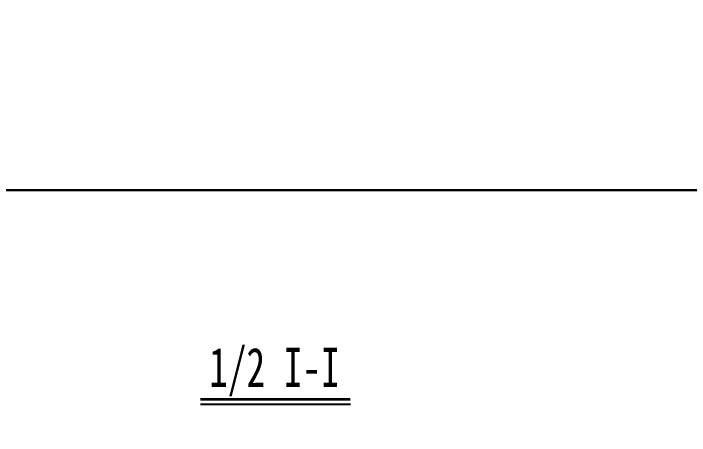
# Model space of a CAD drawing. Header units: millimetres. Extents: x 44597 to 300567, y -113054 to 73044.
# Drawn here: x 143971 to 148903, y -63684 to -60606 of the extents above; entities that cross this region are included whole.
import ezdxf
from ezdxf.enums import TextEntityAlignment as Align

# ---------------------------------------------------------------- set-up
doc = ezdxf.new("R2010")
doc.units = ezdxf.units.MM
doc.layers.get('Defpoints').update_dxf_attribs({"color": 8})
doc.layers.add('标注线及字体', color=2, linetype='Continuous', lineweight=15)
doc.styles.add('111', font='', dxfattribs={"width": 0.7})
doc.styles.get('111').set_extended_font_data('仿宋_GB2312')

msp = doc.modelspace()

# ---------------------------------------------------------------- linework, layer by layer
at = {"color": 4}
msp.add_line((145334.7, -63455.3), (146429, -63455.3), dxfattribs=at)
at = {"color": 6, "const_width": 20.6}
msp.add_lwpolyline([(145334.7, -63421), (146429, -63421)], dxfattribs=at)
at = {"layer": 'Defpoints'}
for points in [[(113566.6, -36314.1), (152066.6, -36314.1), (152066.6, -61894.1), (113566.6, -61894.1)], [(135566.6, -61894.1), (157566.6, -61894.1), (157566.6, -76511.3), (135566.6, -76511.3)]]:
    msp.add_lwpolyline(points, close=True, dxfattribs=at)

# ---------------------------------------------------------------- texts
at = {"layer": '标注线及字体', "style": '111', "width": 0.7}
msp.add_text('1/2 I-I', height=285.71, dxfattribs=at).set_placement((145874.3, -63210), align=Align.MIDDLE)

doc.saveas('drawing.dxf')
